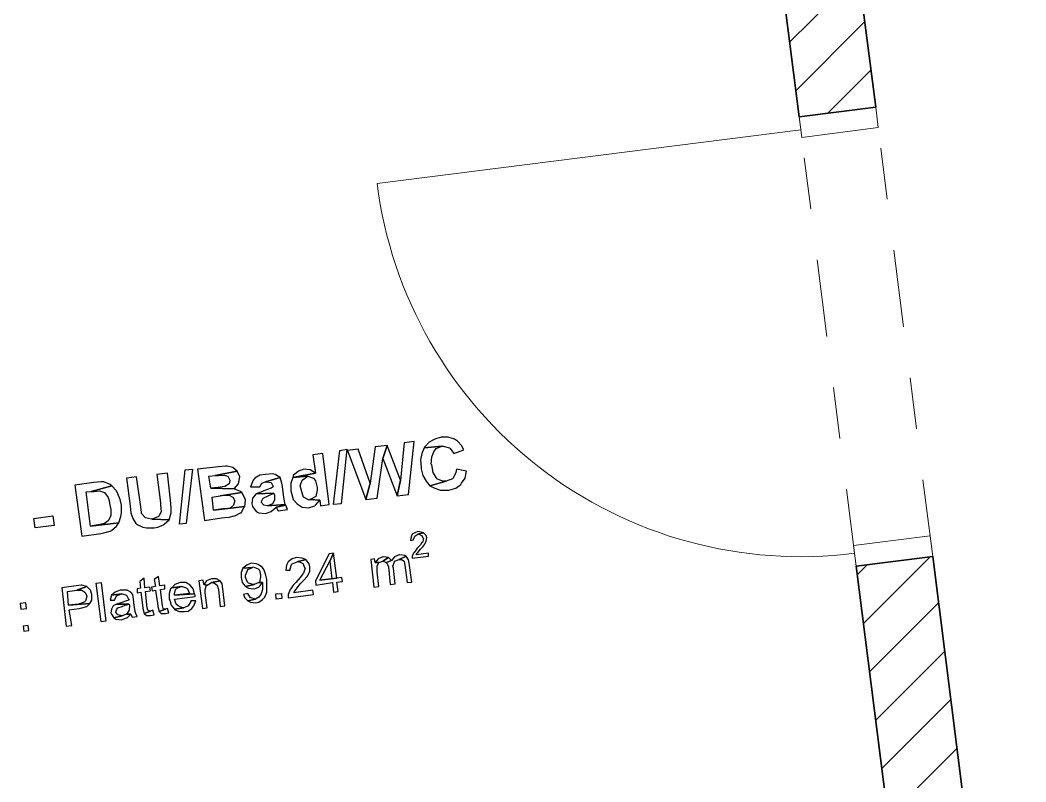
# Model space of a CAD drawing. Header units: metres. Extents: x 2713679.5 to 2713747.3, y 1226017.1 to 1226104.2.
# Drawn here: x 2713692.612 to 2713694.567, y 1226072.014 to 1226073.495 of the extents above; entities that cross this region are included whole.
import ezdxf

# ---------------------------------------------------------------- set-up
doc = ezdxf.new("R2010")
doc.units = ezdxf.units.M
doc.header["$MEASUREMENT"] = 0
doc.linetypes.add('Strichpunkt 3_1_1mm Achsen', pattern=[0.25, 0.15, -0.05, 0, -0.05])
doc.layers.add('texte', color=7, linetype='Continuous', true_color=0x000000)
doc.layers.add('waende_stuetzen', color=250, linetype='Continuous')

msp = doc.modelspace()

# ---------------------------------------------------------------- linework, layer by layer
at = {"layer": 'texte'}
for points in [[(2713693.4303, 1226072.684), (2713693.4181, 1226072.6803), (2713693.407, 1226072.6742), (2713693.3985, 1226072.6656), (2713693.3972, 1226072.6632), (2713693.4315, 1226072.6668), (2713693.434, 1226072.6668), (2713693.4462, 1226072.6632), (2713693.4474, 1226072.6619), (2713693.4548, 1226072.6521), (2713693.4743, 1226072.6595), (2713693.4694, 1226072.668), (2713693.4621, 1226072.6766), (2713693.456, 1226072.6803), (2713693.4437, 1226072.684)], [(2713693.2211, 1226072.553), (2713693.2333, 1226072.6583), (2713693.2467, 1226072.6607), (2713693.2357, 1226072.5543), (2713693.2211, 1226072.553)], [(2713693.2688, 1226072.6607), (2713693.248, 1226072.6583), (2713693.2835, 1226072.5628), (2713693.292, 1226072.5946)], [(2713693.3251, 1226072.668), (2713693.3018, 1226072.6656), (2713693.292, 1226072.5946), (2713693.2835, 1226072.5628), (2713693.3055, 1226072.5653), (2713693.3165, 1226072.6424)], [(2713693.3251, 1226072.668), (2713693.3165, 1226072.6424), (2713693.3446, 1226072.5702), (2713693.3508, 1226072.6008)], [(2713693.3777, 1226072.6754), (2713693.3581, 1226072.6729), (2713693.3508, 1226072.6008), (2713693.3446, 1226072.5702), (2713693.3667, 1226072.5726)], [(2713693.3972, 1226072.6632), (2713693.3924, 1226072.6521), (2713693.3899, 1226072.6399), (2713693.3911, 1226072.6252), (2713693.3911, 1226072.6228), (2713693.3948, 1226072.6093), (2713693.4009, 1226072.5983), (2713693.4083, 1226072.5897), (2713693.4401, 1226072.5983), (2713693.4327, 1226072.5983), (2713693.4217, 1226072.6032), (2713693.4205, 1226072.6056), (2713693.4144, 1226072.6154), (2713693.4119, 1226072.6301), (2713693.4107, 1226072.6313), (2713693.4119, 1226072.646), (2713693.4156, 1226072.6558), (2713693.4205, 1226072.6619), (2713693.4315, 1226072.6668)], [(2713693.2003, 1226072.6521), (2713693.1807, 1226072.6497), (2713693.1856, 1226072.6142), (2713693.1415, 1226072.6056), (2713693.1709, 1226072.6081), (2713693.1709, 1226072.6081), (2713693.1819, 1226072.6044), (2713693.1856, 1226072.5995), (2713693.1892, 1226072.5861), (2713693.1892, 1226072.5812), (2713693.1868, 1226072.5689), (2713693.1868, 1226072.5689), (2713693.1758, 1226072.5628), (2713693.1941, 1226072.5616), (2713693.1954, 1226072.5506), (2713693.2125, 1226072.553)], [(2713692.9213, 1226072.5151), (2713692.9323, 1226072.6203), (2713692.947, 1226072.6216), (2713692.9347, 1226072.5163), (2713692.9213, 1226072.5151)], [(2713692.9971, 1226072.6264), (2713692.9568, 1226072.6216), (2713692.9702, 1226072.5224), (2713693.0033, 1226072.5273), (2713693.0179, 1226072.5286), (2713693.0277, 1226072.531), (2713693.0289, 1226072.531), (2713693.04, 1226072.5371), (2713693.0412, 1226072.5371), (2713693.0473, 1226072.5481), (2713693.0485, 1226072.5494), (2713692.9873, 1226072.542), (2713692.9849, 1226072.5677), (2713693.0008, 1226072.5702), (2713693.0424, 1226072.5763), (2713693.04, 1226072.5787), (2713693.0277, 1226072.5836), (2713693.0277, 1226072.5836), (2713692.9825, 1226072.5848), (2713692.9788, 1226072.6081), (2713692.991, 1226072.6093), (2713693.0338, 1226072.6179), (2713693.0253, 1226072.6252), (2713693.0143, 1226072.6277), (2713693.0106, 1226072.6277)], [(2713693.1635, 1226072.6216), (2713693.1525, 1226072.6179), (2713693.1427, 1226072.6093), (2713693.1415, 1226072.6056), (2713693.1856, 1226072.6142), (2713693.1758, 1226072.6203)], [(2713693.4597, 1226072.6216), (2713693.4584, 1226072.6154), (2713693.4535, 1226072.6044), (2713693.4523, 1226072.6032), (2713693.4401, 1226072.5983), (2713693.4083, 1226072.5897), (2713693.4181, 1226072.5848), (2713693.4291, 1226072.5812), (2713693.4425, 1226072.5812), (2713693.445, 1226072.5812), (2713693.4584, 1226072.5848), (2713693.4682, 1226072.5922), (2713693.4694, 1226072.5946), (2713693.4768, 1226072.6044), (2713693.4792, 1226072.6179)], [(2713692.8381, 1226072.6069), (2713692.8185, 1226072.6044), (2713692.8258, 1226072.5506), (2713692.8271, 1226072.5371), (2713692.8307, 1226072.5261), (2713692.8368, 1226072.5163), (2713692.8381, 1226072.5151), (2713692.8503, 1226072.509), (2713692.8576, 1226072.5078), (2713692.8723, 1226072.5078), (2713692.8797, 1226072.509), (2713692.8907, 1226072.5139), (2713692.8919, 1226072.5151), (2713692.9017, 1226072.5237), (2713692.9017, 1226072.5237), (2713692.8687, 1226072.5249), (2713692.8674, 1226072.5249), (2713692.8552, 1226072.5273), (2713692.8479, 1226072.5359), (2713692.8479, 1226072.5383), (2713692.8454, 1226072.553)], [(2713692.898, 1226072.6142), (2713692.8772, 1226072.6118), (2713692.8846, 1226072.5567), (2713692.8846, 1226072.5518), (2713692.8858, 1226072.5396), (2713692.8821, 1226072.531), (2713692.8809, 1226072.5298), (2713692.8687, 1226072.5249), (2713692.9017, 1226072.5237), (2713692.9054, 1226072.5371), (2713692.9054, 1226072.5469), (2713692.9041, 1226072.5616)], [(2713693.0338, 1226072.6179), (2713692.991, 1226072.6093), (2713692.9971, 1226072.6093), (2713693.0081, 1226072.6105), (2713693.0155, 1226072.6081), (2713693.0192, 1226072.6008), (2713693.0179, 1226072.5934), (2713693.0094, 1226072.5885), (2713693.0094, 1226072.5885), (2713692.9959, 1226072.5861), (2713692.9825, 1226072.5848), (2713693.0277, 1226072.5836), (2713693.0363, 1226072.5934), (2713693.0363, 1226072.5934), (2713693.0387, 1226072.6069)], [(2713693.0889, 1226072.6118), (2713693.0779, 1226072.6105), (2713693.0681, 1226072.6044), (2713693.0644, 1226072.6008), (2713693.0595, 1226072.5873), (2713693.0779, 1226072.5873), (2713693.0816, 1226072.5946), (2713693.0889, 1226072.5971), (2713693.117, 1226072.6056), (2713693.1073, 1226072.6118), (2713693.1024, 1226072.613)], [(2713693.117, 1226072.6056), (2713693.0889, 1226072.5971), (2713693.0999, 1226072.5959), (2713693.1036, 1226072.5885), (2713693.1036, 1226072.5873), (2713693.0999, 1226072.5848), (2713693.0852, 1226072.5799), (2713693.0828, 1226072.5787), (2713693.0706, 1226072.5738), (2713693.1048, 1226072.5751), (2713693.106, 1226072.5714), (2713693.106, 1226072.5616), (2713693.1024, 1226072.5543), (2713693.0926, 1226072.5506), (2713693.1268, 1226072.553), (2713693.1244, 1226072.5665), (2713693.1219, 1226072.5885), (2713693.1207, 1226072.5946)], [(2713693.1415, 1226072.6056), (2713693.1378, 1226072.5946), (2713693.1378, 1226072.5799), (2713693.1391, 1226072.5751), (2713693.1427, 1226072.5628), (2713693.1501, 1226072.5543), (2713693.1599, 1226072.5481), (2713693.1721, 1226072.5469), (2713693.1843, 1226072.5506), (2713693.1856, 1226072.5518), (2713693.1941, 1226072.5616), (2713693.1758, 1226072.5628), (2713693.1733, 1226072.5616), (2713693.1623, 1226072.5677), (2713693.1611, 1226072.5714), (2713693.1574, 1226072.5848), (2713693.1562, 1226072.5897), (2713693.1599, 1226072.6008), (2713693.1599, 1226072.6008), (2713693.1709, 1226072.6081)], [(2713692.7549, 1226072.5959), (2713692.7182, 1226072.591), (2713692.7316, 1226072.4919), (2713692.7683, 1226072.4967), (2713692.7744, 1226072.498), (2713692.7867, 1226072.5016), (2713692.7891, 1226072.5029), (2713692.7989, 1226072.5114), (2713692.8038, 1226072.5175), (2713692.7487, 1226072.5114), (2713692.7402, 1226072.5775), (2713692.75, 1226072.5787), (2713692.7903, 1226072.5897), (2713692.7867, 1226072.5922), (2713692.7744, 1226072.5971), (2713692.7695, 1226072.5971)], [(2713692.7903, 1226072.5897), (2713692.75, 1226072.5787), (2713692.7549, 1226072.5787), (2713692.7659, 1226072.5799), (2713692.7757, 1226072.5763), (2713692.783, 1226072.5665), (2713692.7842, 1226072.5628), (2713692.7867, 1226072.5494), (2713692.7879, 1226072.5432), (2713692.7879, 1226072.531), (2713692.783, 1226072.5212), (2713692.7757, 1226072.5163), (2713692.7634, 1226072.5139), (2713692.7487, 1226072.5114), (2713692.8038, 1226072.5175), (2713692.8075, 1226072.5298), (2713692.8087, 1226072.5371), (2713692.8087, 1226072.5518), (2713692.8063, 1226072.5628), (2713692.8014, 1226072.5738), (2713692.7989, 1226072.5799)], [(2713693.0424, 1226072.5763), (2713693.0008, 1226072.5702), (2713693.0069, 1226072.5714), (2713693.0179, 1226072.5714), (2713693.0253, 1226072.5677), (2713693.0289, 1226072.5604), (2713693.0265, 1226072.5518), (2713693.0204, 1226072.5469), (2713693.0192, 1226072.5457), (2713693.0057, 1226072.5445), (2713692.9873, 1226072.542), (2713693.0485, 1226072.5494), (2713693.0498, 1226072.5616), (2713693.0485, 1226072.5653)], [(2713693.0706, 1226072.5738), (2713693.0632, 1226072.5653), (2713693.062, 1226072.5543), (2713693.0632, 1226072.5494), (2713693.0706, 1226072.5396), (2713693.0754, 1226072.5371), (2713693.0889, 1226072.5359), (2713693.0999, 1226072.5396), (2713693.1097, 1226072.5481), (2713693.1281, 1226072.5518), (2713693.1268, 1226072.553), (2713693.0926, 1226072.5506), (2713693.0852, 1226072.5518), (2713693.0803, 1226072.5579), (2713693.084, 1226072.5653), (2713693.0938, 1226072.5702), (2713693.1048, 1226072.5751)], [(2713693.1281, 1226072.5518), (2713693.1097, 1226072.5481), (2713693.1109, 1226072.5457), (2713693.1134, 1226072.5408), (2713693.1317, 1226072.5432)], [(2713692.6411, 1226072.5078), (2713692.6386, 1226072.5261), (2713692.6753, 1226072.531), (2713692.6778, 1226072.5127), (2713692.6411, 1226072.5078)], [(2713693.385, 1226072.5004), (2713693.3789, 1226072.498), (2713693.374, 1226072.4955), (2713693.3716, 1226072.4906), (2713693.3703, 1226072.4833), (2713693.3764, 1226072.4845), (2713693.3764, 1226072.4857), (2713693.3789, 1226072.4919), (2713693.3789, 1226072.4919), (2713693.385, 1226072.4955), (2713693.396, 1226072.498), (2713693.3911, 1226072.4992)], [(2713693.396, 1226072.498), (2713693.385, 1226072.4955), (2713693.3862, 1226072.4955), (2713693.3924, 1226072.4931), (2713693.3924, 1226072.4931), (2713693.3948, 1226072.4882), (2713693.396, 1226072.487), (2713693.3936, 1226072.4796), (2713693.3924, 1226072.4796), (2713693.3899, 1226072.4747), (2713693.3838, 1226072.4686), (2713693.3813, 1226072.4649), (2713693.3777, 1226072.46), (2713693.3764, 1226072.4588), (2713693.374, 1226072.4527), (2713693.374, 1226072.449), (2713693.4058, 1226072.4527), (2713693.4058, 1226072.4588), (2713693.3813, 1226072.4551), (2713693.3838, 1226072.4588), (2713693.385, 1226072.46), (2713693.3899, 1226072.4662), (2713693.3948, 1226072.471), (2713693.3985, 1226072.4759), (2713693.3985, 1226072.4759), (2713693.4009, 1226072.4821), (2713693.4021, 1226072.4882), (2713693.4009, 1226072.4931)], [(2713693.1489, 1226072.4502), (2713693.1403, 1226072.4478), (2713693.133, 1226072.4417), (2713693.1293, 1226072.4356), (2713693.1281, 1226072.4258), (2713693.1366, 1226072.4258), (2713693.1366, 1226072.4282), (2713693.1391, 1226072.4368), (2713693.1403, 1226072.438), (2713693.1501, 1226072.4417), (2713693.1672, 1226072.4466), (2713693.1599, 1226072.449)], [(2713693.1672, 1226072.4466), (2713693.1501, 1226072.4417), (2713693.1513, 1226072.4429), (2713693.1599, 1226072.4392), (2713693.1611, 1226072.4392), (2713693.1648, 1226072.4307), (2713693.166, 1226072.4294), (2713693.1623, 1226072.4197), (2713693.1611, 1226072.4184), (2713693.1562, 1226072.4111), (2713693.1476, 1226072.4013), (2713693.1427, 1226072.3964), (2713693.1378, 1226072.3891), (2713693.1366, 1226072.3878), (2713693.133, 1226072.3781), (2713693.133, 1226072.3719), (2713693.1819, 1226072.3781), (2713693.1807, 1226072.3866), (2713693.144, 1226072.3817), (2713693.1476, 1226072.3878), (2713693.1489, 1226072.3891), (2713693.1562, 1226072.3989), (2713693.1635, 1226072.4062), (2713693.1697, 1226072.4135), (2713693.1697, 1226072.4135), (2713693.1746, 1226072.4233), (2713693.1746, 1226072.4319), (2713693.1733, 1226072.438)], [(2713693.2211, 1226072.4588), (2713693.2125, 1226072.4576), (2713693.1856, 1226072.405), (2713693.1868, 1226072.3964), (2713693.2186, 1226072.4013), (2713693.2211, 1226072.383), (2713693.2296, 1226072.3842), (2713693.2272, 1226072.4025), (2713693.2382, 1226072.4038), (2713693.237, 1226072.4111), (2713693.2272, 1226072.4099), (2713693.1941, 1226072.4062), (2713693.2137, 1226072.4429)], [(2713693.2211, 1226072.4588), (2713693.2137, 1226072.4429), (2713693.2174, 1226072.4086), (2713693.1941, 1226072.4062), (2713693.2272, 1226072.4099)], [(2713693.3006, 1226072.4478), (2713693.2932, 1226072.4466), (2713693.2994, 1226072.3927), (2713693.3092, 1226072.394), (2713693.3055, 1226072.4221), (2713693.3055, 1226072.4246), (2713693.3055, 1226072.4331), (2713693.3092, 1226072.4405), (2713693.3018, 1226072.4405)], [(2713693.3177, 1226072.4515), (2713693.3165, 1226072.4515), (2713693.3079, 1226072.4478), (2713693.3018, 1226072.4405), (2713693.3092, 1226072.4405), (2713693.3165, 1226072.4429), (2713693.3275, 1226072.4502), (2713693.3275, 1226072.4502)], [(2713693.3275, 1226072.4502), (2713693.3165, 1226072.4429), (2713693.3238, 1226072.4405), (2713693.3336, 1226072.4441)], [(2713693.3495, 1226072.4551), (2713693.3483, 1226072.4551), (2713693.3397, 1226072.4515), (2713693.3336, 1226072.4441), (2713693.3238, 1226072.4405), (2713693.3275, 1226072.4319), (2713693.3312, 1226072.3976), (2713693.341, 1226072.3989), (2713693.3373, 1226072.4294), (2713693.3361, 1226072.4331), (2713693.3397, 1226072.4417), (2713693.3397, 1226072.4429), (2713693.3483, 1226072.4466), (2713693.3618, 1226072.4527), (2713693.3593, 1226072.4539)], [(2713693.3618, 1226072.4527), (2713693.3483, 1226072.4466), (2713693.3532, 1226072.4466), (2713693.3581, 1226072.4429), (2713693.3593, 1226072.4356), (2713693.3642, 1226072.4013), (2713693.3728, 1226072.4025), (2713693.3679, 1226072.4392), (2713693.3667, 1226072.4454)], [(2713693.0449, 1226072.4294), (2713693.0412, 1226072.4209), (2713693.0412, 1226072.4111), (2713693.0436, 1226072.4013), (2713693.0498, 1226072.394), (2713693.0669, 1226072.3976), (2713693.0644, 1226072.3976), (2713693.0559, 1226072.4001), (2713693.0534, 1226072.4025), (2713693.0498, 1226072.4111), (2713693.0498, 1226072.416), (2713693.0534, 1226072.4246), (2713693.0546, 1226072.427), (2713693.0632, 1226072.4307)], [(2713693.0608, 1226072.4392), (2713693.0522, 1226072.4356), (2713693.0449, 1226072.4294), (2713693.0449, 1226072.4294), (2713693.0632, 1226072.4307), (2713693.0644, 1226072.4319), (2713693.0742, 1226072.4282), (2713693.0767, 1226072.4258), (2713693.0791, 1226072.416), (2713693.0791, 1226072.4123), (2713693.0767, 1226072.4025), (2713693.0754, 1226072.4013), (2713693.0828, 1226072.4013), (2713693.0828, 1226072.3989), (2713693.0828, 1226072.3976), (2713693.0828, 1226072.3878), (2713693.0803, 1226072.3793), (2713693.0754, 1226072.3732), (2713693.0693, 1226072.3695), (2713693.0546, 1226072.3658), (2713693.0595, 1226072.3634), (2713693.0693, 1226072.3622), (2713693.0754, 1226072.3634), (2713693.0828, 1226072.3683), (2713693.0877, 1226072.3732), (2713693.0914, 1226072.383), (2713693.0914, 1226072.3854), (2713693.0914, 1226072.3952), (2713693.0914, 1226072.4062), (2713693.0914, 1226072.4074), (2713693.0889, 1226072.4184), (2713693.0852, 1226072.427), (2713693.0828, 1226072.4307), (2713693.0742, 1226072.4368), (2713693.0706, 1226072.438)], [(2713692.8528, 1226072.4099), (2713692.8442, 1226072.4038), (2713692.8454, 1226072.3903), (2713692.8393, 1226072.3891), (2713692.8393, 1226072.3817), (2713692.8466, 1226072.383), (2713692.8503, 1226072.3524), (2713692.8503, 1226072.3511), (2713692.8528, 1226072.3413), (2713692.865, 1226072.3462), (2713692.8625, 1226072.3462), (2713692.8601, 1226072.3475), (2713692.8589, 1226072.3524), (2713692.8552, 1226072.3842), (2713692.865, 1226072.3854), (2713692.8638, 1226072.3927), (2713692.854, 1226072.3915)], [(2713692.8809, 1226072.4135), (2713692.8723, 1226072.4074), (2713692.8748, 1226072.394), (2713692.8674, 1226072.3927), (2713692.8687, 1226072.3854), (2713692.8748, 1226072.3866), (2713692.8797, 1226072.356), (2713692.8797, 1226072.3548), (2713692.8821, 1226072.345), (2713692.8944, 1226072.3499), (2713692.8907, 1226072.3499), (2713692.8895, 1226072.3511), (2713692.8882, 1226072.356), (2713692.8846, 1226072.3878), (2713692.8931, 1226072.3891), (2713692.8931, 1226072.3964), (2713692.8833, 1226072.3952)], [(2713692.9678, 1226072.4062), (2713692.9592, 1226072.405), (2713692.9665, 1226072.3511), (2713692.9751, 1226072.3524), (2713692.9714, 1226072.3817), (2713692.9714, 1226072.3878), (2713692.9739, 1226072.3964), (2713692.9751, 1226072.3964), (2713692.969, 1226072.3976)], [(2713692.9849, 1226072.4086), (2713692.9837, 1226072.4086), (2713692.9739, 1226072.405), (2713692.969, 1226072.3976), (2713692.9751, 1226072.3964), (2713692.9837, 1226072.4013), (2713693.0008, 1226072.405), (2713692.9935, 1226072.4086)], [(2713692.7206, 1226072.3952), (2713692.6925, 1226072.3915), (2713692.701, 1226072.3169), (2713692.712, 1226072.3181), (2713692.7071, 1226072.3487), (2713692.7267, 1226072.3511), (2713692.7316, 1226072.3524), (2713692.7414, 1226072.3548), (2713692.7475, 1226072.3609), (2713692.7059, 1226072.3573), (2713692.7035, 1226072.3842), (2713692.7218, 1226072.3866), (2713692.7414, 1226072.394), (2713692.7414, 1226072.394), (2713692.7316, 1226072.3964), (2713692.7304, 1226072.3964)], [(2713692.7414, 1226072.394), (2713692.7218, 1226072.3866), (2713692.7316, 1226072.3866), (2713692.7377, 1226072.383), (2713692.7414, 1226072.3756), (2713692.7414, 1226072.3744), (2713692.739, 1226072.3658), (2713692.7365, 1226072.3634), (2713692.7255, 1226072.3597), (2713692.7059, 1226072.3573), (2713692.7475, 1226072.3609), (2713692.7512, 1226072.367), (2713692.7512, 1226072.3768), (2713692.7512, 1226072.3781), (2713692.7487, 1226072.3866)], [(2713692.7695, 1226072.3254), (2713692.7598, 1226072.4001), (2713692.7695, 1226072.4013), (2713692.7781, 1226072.3267), (2713692.7695, 1226072.3254)], [(2713692.8087, 1226072.3866), (2713692.8063, 1226072.3866), (2713692.7965, 1226072.383), (2713692.7965, 1226072.383), (2713692.7891, 1226072.3768), (2713692.8087, 1226072.3793), (2713692.8099, 1226072.3793), (2713692.8185, 1226072.3768), (2713692.8222, 1226072.3695), (2713692.8234, 1226072.367), (2713692.8185, 1226072.3658), (2713692.8075, 1226072.3622), (2713692.7989, 1226072.3597), (2713692.8234, 1226072.3597), (2713692.8246, 1226072.3573), (2713692.8234, 1226072.3475), (2713692.8185, 1226072.3401), (2713692.8271, 1226072.3401), (2713692.8295, 1226072.334), (2713692.8393, 1226072.3352), (2713692.8368, 1226072.3413), (2713692.8356, 1226072.345), (2713692.8332, 1226072.3573), (2713692.832, 1226072.3695), (2713692.8307, 1226072.3781), (2713692.8271, 1226072.383), (2713692.8197, 1226072.3866), (2713692.8185, 1226072.3866)], [(2713692.9066, 1226072.3915), (2713692.9041, 1226072.3891), (2713692.9017, 1226072.3805), (2713692.9017, 1226072.3695), (2713692.9029, 1226072.367), (2713692.9054, 1226072.3573), (2713692.9115, 1226072.3499), (2713692.9298, 1226072.3524), (2713692.9274, 1226072.3524), (2713692.9188, 1226072.356), (2713692.9152, 1226072.3597), (2713692.9115, 1226072.3695), (2713692.9519, 1226072.3744), (2713692.9519, 1226072.3768), (2713692.9506, 1226072.3793), (2713692.9115, 1226072.3768), (2713692.9115, 1226072.3793), (2713692.9139, 1226072.3878), (2713692.9164, 1226072.3903), (2713692.9249, 1226072.394)], [(2713692.9237, 1226072.4013), (2713692.9225, 1226072.4013), (2713692.9127, 1226072.3976), (2713692.9066, 1226072.3915), (2713692.9249, 1226072.394), (2713692.9274, 1226072.394), (2713692.936, 1226072.3903), (2713692.9372, 1226072.3891), (2713692.9409, 1226072.3805), (2713692.9115, 1226072.3768), (2713692.9506, 1226072.3793), (2713692.9482, 1226072.3891), (2713692.9421, 1226072.3964), (2713692.9421, 1226072.3964), (2713692.9335, 1226072.4013)], [(2713693.0008, 1226072.405), (2713692.9837, 1226072.4013), (2713692.9898, 1226072.4001), (2713692.9947, 1226072.3964), (2713692.9971, 1226072.3878), (2713693.0008, 1226072.3548), (2713693.0094, 1226072.356), (2713693.0057, 1226072.3891), (2713693.0045, 1226072.3989)], [(2713693.0754, 1226072.4013), (2713693.0669, 1226072.3976), (2713693.0498, 1226072.394), (2713693.0559, 1226072.3903), (2713693.0657, 1226072.3891), (2713693.0669, 1226072.3891), (2713693.0754, 1226072.3927), (2713693.0767, 1226072.394), (2713693.0828, 1226072.4013)], [(2713692.7891, 1226072.3768), (2713692.7891, 1226072.3768), (2713692.7867, 1226072.367), (2713692.7952, 1226072.367), (2713692.7989, 1226072.3756), (2713692.7989, 1226072.3756), (2713692.8087, 1226072.3793)], [(2713693.0546, 1226072.3805), (2713693.0461, 1226072.3781), (2713693.0485, 1226072.3719), (2713693.0546, 1226072.3658), (2713693.0693, 1226072.3695), (2713693.0608, 1226072.3719), (2713693.0595, 1226072.3719)], [(2713693.1097, 1226072.3695), (2713693.1085, 1226072.3793), (2713693.1195, 1226072.3805), (2713693.1207, 1226072.3707), (2713693.1097, 1226072.3695)], [(2713692.6227, 1226072.3622), (2713692.6117, 1226072.3609), (2713692.6129, 1226072.3499), (2713692.6239, 1226072.3511)], [(2713692.7989, 1226072.3597), (2713692.7928, 1226072.356), (2713692.7891, 1226072.3499), (2713692.7879, 1226072.3426), (2713692.7891, 1226072.3401), (2713692.794, 1226072.3328), (2713692.8099, 1226072.3365), (2713692.8014, 1226072.3389), (2713692.7977, 1226072.3438), (2713692.7989, 1226072.3487), (2713692.8014, 1226072.3524), (2713692.8099, 1226072.3548), (2713692.816, 1226072.3573), (2713692.8234, 1226072.3597)], [(2713692.8699, 1226072.3475), (2713692.865, 1226072.3462), (2713692.8528, 1226072.3413), (2713692.8576, 1226072.3377), (2713692.865, 1226072.3377), (2713692.8723, 1226072.3389)], [(2713692.898, 1226072.3511), (2713692.8944, 1226072.3499), (2713692.8821, 1226072.345), (2713692.8858, 1226072.3413), (2713692.8944, 1226072.3413), (2713692.9005, 1226072.3426)], [(2713692.9433, 1226072.3658), (2713692.9433, 1226072.3646), (2713692.9384, 1226072.356), (2713692.9298, 1226072.3524), (2713692.9115, 1226072.3499), (2713692.9127, 1226072.3487), (2713692.9213, 1226072.345), (2713692.9311, 1226072.345), (2713692.9384, 1226072.3462), (2713692.9457, 1226072.3511), (2713692.9494, 1226072.356), (2713692.9531, 1226072.3658)], [(2713692.8185, 1226072.3401), (2713692.8099, 1226072.3365), (2713692.794, 1226072.3328), (2713692.7977, 1226072.3303), (2713692.8087, 1226072.3291), (2713692.8087, 1226072.3291), (2713692.8185, 1226072.3328), (2713692.8197, 1226072.3328), (2713692.8271, 1226072.3401)], [(2713692.6276, 1226072.3181), (2713692.6178, 1226072.3169), (2713692.619, 1226072.3071), (2713692.6288, 1226072.3083)]]:
    msp.add_lwpolyline(points, close=True, dxfattribs=at)
at = {"layer": 'waende_stuetzen', "color": 7, "linetype": 'Continuous', "lineweight": 35}
for p, q in [((2713694.2747, 1226073.3254), (2713694.0305, 1226075.25)), ((2713693.8817, 1226075.2311), (2713694.1259, 1226073.3065)), ((2713694.2747, 1226073.3254), (2713694.1259, 1226073.3065)), ((2713694.3855, 1226072.4524), (2713694.2367, 1226072.4335)), ((2713694.6367, 1226070.4733), (2713694.3855, 1226072.4524)), ((2713694.2367, 1226072.4335), (2713694.4878, 1226070.4544))]:
    msp.add_line(p, q, dxfattribs=at)
at = {"layer": 'waende_stuetzen', "color": 18, "linetype": 'Continuous', "lineweight": 0, "true_color": 0x000000}
for p, q in [((2713694.1075, 1226073.4516), (2713694.2416, 1226073.5858)), ((2713694.1194, 1226073.3575), (2713694.2536, 1226073.4917)), ((2713694.1815, 1226073.3136), (2713694.2655, 1226073.3976)), ((2713694.2508, 1226072.3222), (2713694.3804, 1226072.4517)), ((2713694.2389, 1226072.4163), (2713694.2589, 1226072.4363)), ((2713694.2628, 1226072.2281), (2713694.3969, 1226072.3622)), ((2713694.2747, 1226072.1339), (2713694.4089, 1226072.2681)), ((2713694.2866, 1226072.0398), (2713694.4208, 1226072.174)), ((2713694.2986, 1226071.9457), (2713694.4328, 1226072.0799))]:
    msp.add_line(p, q, dxfattribs=at)
at = {"layer": 'waende_stuetzen', "color": 7, "linetype": 'Strichpunkt 3_1_1mm Achsen', "lineweight": 13}
for p, q in [((2713694.3855, 1226072.4524), (2713694.2747, 1226073.3254)), ((2713694.2367, 1226072.4335), (2713694.1259, 1226073.3065))]:
    msp.add_line(p, q, dxfattribs=at)
at = {"layer": 'waende_stuetzen', "color": 7, "linetype": 'Continuous', "lineweight": 13}
for p, q in [((2713694.2797, 1226073.2857), (2713694.2747, 1226073.3254)), ((2713694.1259, 1226073.3065), (2713694.1309, 1226073.2668)), ((2713694.1309, 1226073.2668), (2713694.2797, 1226073.2857)), ((2713694.129, 1226073.2817), (2713693.3056, 1226073.1772)), ((2713694.3805, 1226072.4921), (2713694.2316, 1226072.4732)), ((2713694.3855, 1226072.4524), (2713694.3805, 1226072.4921)), ((2713694.2316, 1226072.4732), (2713694.2367, 1226072.4335))]:
    msp.add_line(p, q, dxfattribs=at)
msp.add_arc((2713694.129, 1226073.2817), 0.83, 187.2326, 277.2326, dxfattribs=at)

doc.saveas('drawing.dxf')
